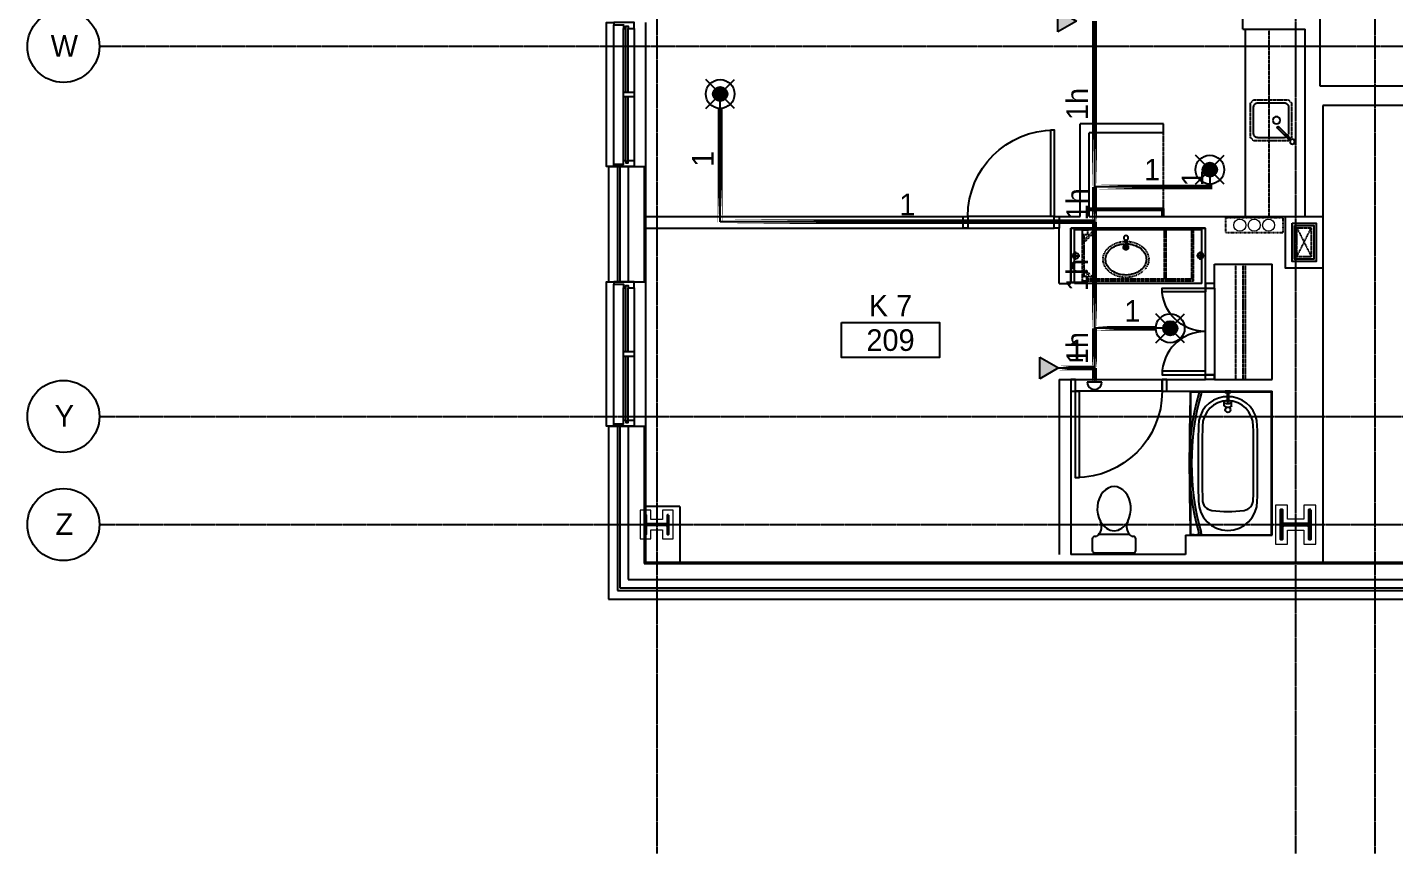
# Model space of a CAD drawing. Header units: inches. Extents: x -6955 to 13123, y -1334 to 3701.
# Drawn here: x -36 to 533, y 1224 to 1568 of the extents above; entities that cross this region are included whole.
import ezdxf
from ezdxf.enums import TextEntityAlignment as Align

# ---------------------------------------------------------------- set-up
doc = ezdxf.new("R2010")
doc.units = ezdxf.units.IN
doc.header["$MEASUREMENT"] = 0
doc.linetypes.add('CENTER2', pattern=[1.125, 0.75, -0.125, 0.125, -0.125])
doc.linetypes.add('HIDDEN2', pattern=[0.1875, 0.125, -0.0625])
for name, color, linetype, lineweight in [('A-Detl-Hatch', 1, 'Continuous', 18), ('A-Detl-Wide', 2, 'Continuous', 35), ('S-Detl-Hatch', 1, 'Continuous', 18)]:
    doc.layers.add(name, color=color, linetype=linetype, lineweight=lineweight)
for name, color, linetype in [('A-Door', 7, 'Continuous'), ('A-Door-Head', 8, 'Continuous'), ('A-Flor-Case', 6, 'Continuous'), ('A-Flor-Case-Hidden', 8, 'HIDDEN2'), ('A-Flor-Outline', 4, 'Continuous'), ('A-Flor-Ovhd', 1, 'HIDDEN2'), ('A-Flor-Pfix', 7, 'Continuous'), ('A-Flor-Spcl', 5, 'Continuous'), ('A-Flor-Wall Mtd Fixture', 7, 'Continuous'), ('A-Glaz', 7, 'Continuous'), ('A-Glaz-Sill', 8, 'Continuous'), ('A-Grid(SmallScale)', 11, 'CENTER2'), ('A-HVAC', 6, 'HIDDEN2'), ('A-Tag-Rm(Scale)', 7, 'Continuous'), ('A-Wall-Full', 7, 'Continuous'), ('A-Wall-Hatch', 15, 'Continuous'), ('headdn', 7, 'Continuous'), ('PIPEBL', 4, 'Continuous'), ('PIPESPC', 7, 'Continuous'), ('S-Grid-Iden', 7, 'Continuous'), ('spk-cap', 7, 'Continuous'), ('TIDYPIPE', 7, 'Continuous')]:
    doc.layers.add(name, color=color, linetype=linetype)
doc.layers.add('G-Anno-Nplt', color=140, linetype='Continuous', lineweight=18, plot=False)
doc.styles.add('PIPE', font='PIPE.SHX')
pattern_1 = [(45, (0, -4.865), (-1.591, 1.591), []), (45, (1.0607, -4.865), (-1.591, 1.591), [])]

# ---------------------------------------------------------------- blocks, each defined once
blk = doc.blocks.new('EXTERIOR WINDOW')
at = {"layer": 'A-Glaz'}
for p, q in [((3829.83, -10349.67), (3856.33, -10349.67)), ((3829.83, -10350.67), (3856.33, -10350.67)), ((3829.83, -10351.67), (3884.83, -10351.67)), ((3858.33, -10349.67), (3884.83, -10349.67)), ((3858.33, -10350.67), (3884.83, -10350.67))]:
    blk.add_line(p, q, dxfattribs=at)
for points in [[(3829.83, -10349.67), (3829.83, -10347.17), (3827.33, -10347.17), (3827.33, -10355.67), (3828.33, -10355.67), (3828.33, -10351.67), (3829.83, -10351.67), (3829.83, -10350.67), (3828.83, -10350.67), (3828.83, -10349.67), (3829.83, -10349.67)], [(3884.83, -10349.67), (3884.83, -10347.17), (3887.33, -10347.17), (3887.33, -10355.67), (3886.33, -10355.67), (3886.33, -10351.67), (3884.83, -10351.67), (3884.83, -10350.67), (3885.83, -10350.67), (3885.83, -10349.67), (3884.83, -10349.67)]]:
    blk.add_lwpolyline(points, dxfattribs=at)
blk.add_lwpolyline([(3858.33, -10347.17), (3856.33, -10347.17), (3856.33, -10351.67), (3858.33, -10351.67)], close=True, dxfattribs=at)
at = {"layer": 'A-Glaz-Sill'}
for p, q in [((3887.33, -10342.42), (3827.33, -10342.42)), ((3884.83, -10347.17), (3829.83, -10347.17)), ((3828.33, -10355.67), (3886.33, -10355.67))]:
    blk.add_line(p, q, dxfattribs=at)
blk.add_lwpolyline([(3827.33, -10355.67), (3827.33, -10358.67), (3887.33, -10358.67), (3887.33, -10355.67)], dxfattribs=at)
blk = doc.blocks.new('*U67')
at = {"layer": 'A-Detl-Hatch'}
h = blk.add_hatch(dxfattribs=at)
h.set_pattern_fill('ANSI32', color=256, scale=6, style=0)
h.set_pattern_definition(pattern_1)
edge = h.paths.add_edge_path()
edge.add_line((3.98, -9.73), (3.98, -9.295))
edge.add_line((3.98, -9.295), (0.645, -9.295))
edge.add_arc((0.645, -8.795), 0.5, 180, 270, ccw=False)
edge.add_line((0.145, -8.795), (0.145, -0.935))
edge.add_arc((0.645, -0.935), 0.5, 90, 180, ccw=False)
edge.add_line((0.645, -0.435), (3.98, -0.435))
edge.add_line((3.98, -0.435), (3.98, 0))
edge.add_line((3.98, 0), (-3.98, 0))
edge.add_line((-3.98, 0), (-3.98, -0.435))
edge.add_line((-3.98, -0.435), (-0.645, -0.435))
edge.add_arc((-0.645, -0.935), 0.5, 0, 90, ccw=False)
edge.add_line((-0.145, -0.935), (-0.145, -8.795))
edge.add_arc((-0.645, -8.795), 0.5, -90, 0, ccw=False)
edge.add_line((-0.645, -9.295), (-3.98, -9.295))
edge.add_line((-3.98, -9.295), (-3.98, -9.73))
edge.add_line((-3.98, -9.73), (3.98, -9.73))
at = {"color": 0, "linetype": 'ByBlock'}
blk.add_lwpolyline([(3.98, -9.73), (3.98, -9.295), (0.645, -9.295, -0.4142136), (0.145, -8.795), (0.145, -0.935, -0.4142136), (0.645, -0.435), (3.98, -0.435), (3.98, 0), (-3.98, 0), (-3.98, -0.435), (-0.645, -0.435, -0.4142136), (-0.145, -0.935), (-0.145, -8.795, -0.4142136), (-0.645, -9.295), (-3.98, -9.295), (-3.98, -9.73)], format="xyb", close=True, dxfattribs=at)
blk = doc.blocks.new('Column Bubble')
blk.add_circle((-0.0042, -0.0024), 0.1562)
blk.add_attdef('XX', text='', height=0.0938).set_placement((0, 0), align=Align.MIDDLE_CENTER)
blk = doc.blocks.new('*U18')
at = {"layer": 'A-Detl-Hatch'}
h = blk.add_hatch(dxfattribs=at)
h.set_pattern_fill('ANSI32', color=256, scale=6, style=0)
h.set_pattern_definition(pattern_1)
edge = h.paths.add_edge_path()
edge.add_line((3.98, -9.73), (3.98, -9.295))
edge.add_line((3.98, -9.295), (0.645, -9.295))
edge.add_arc((0.645, -8.795), 0.5, 180, 270, ccw=False)
edge.add_line((0.145, -8.795), (0.145, -0.935))
edge.add_arc((0.645, -0.935), 0.5, 90, 180, ccw=False)
edge.add_line((0.645, -0.435), (3.98, -0.435))
edge.add_line((3.98, -0.435), (3.98, 0))
edge.add_line((3.98, 0), (-3.98, 0))
edge.add_line((-3.98, 0), (-3.98, -0.435))
edge.add_line((-3.98, -0.435), (-0.645, -0.435))
edge.add_arc((-0.645, -0.935), 0.5, 0, 90, ccw=False)
edge.add_line((-0.145, -0.935), (-0.145, -8.795))
edge.add_arc((-0.645, -8.795), 0.5, -90, 0, ccw=False)
edge.add_line((-0.645, -9.295), (-3.98, -9.295))
edge.add_line((-3.98, -9.295), (-3.98, -9.73))
edge.add_line((-3.98, -9.73), (3.98, -9.73))
at = {"color": 0, "linetype": 'ByBlock'}
blk.add_lwpolyline([(3.98, -9.73), (3.98, -9.295), (0.645, -9.295, -0.4142136), (0.145, -8.795), (0.145, -0.935, -0.4142136), (0.645, -0.435), (3.98, -0.435), (3.98, 0), (-3.98, 0), (-3.98, -0.435), (-0.645, -0.435, -0.4142136), (-0.145, -0.935), (-0.145, -8.795, -0.4142136), (-0.645, -9.295), (-3.98, -9.295), (-3.98, -9.73)], format="xyb", close=True, dxfattribs=at)
blk = doc.blocks.new('W10X33')
at = {"layer": 'S-Detl-Hatch'}
blk.add_lwpolyline([(13773.78, -7310.28), (13773.78, -7305.84), (13769.95, -7305.84), (13769.95, -7300.98), (13773.78, -7300.98), (13773.78, -7296.55), (13761.82, -7296.55), (13761.82, -7300.98), (13765.66, -7300.98), (13765.66, -7305.84), (13761.82, -7305.84), (13761.82, -7310.28)], close=True, dxfattribs=at)
at = {"layer": 'A-Detl-Wide'}
blk.add_blockref('*U18', (13767.8, -7298.55), dxfattribs=at)
blk = doc.blocks.new('*U68')
at = {"layer": 'A-Detl-Hatch'}
h = blk.add_hatch(dxfattribs=at)
h.set_pattern_fill('ANSI32', color=256, scale=6, style=0)
h.set_pattern_definition([(45, (0, -6.355), (-1.591, 1.591), []), (45, (1.0607, -6.355), (-1.591, 1.591), [])])
edge = h.paths.add_edge_path()
edge.add_line((6.08, -12.71), (6.08, -11.81))
edge.add_line((6.08, -11.81), (0.875, -11.81))
edge.add_arc((0.875, -11.21), 0.6, 180, 270, ccw=False)
edge.add_line((0.275, -11.21), (0.275, -1.5))
edge.add_arc((0.875, -1.5), 0.6, 90, 180, ccw=False)
edge.add_line((0.875, -0.9), (6.08, -0.9))
edge.add_line((6.08, -0.9), (6.08, 0))
edge.add_line((6.08, 0), (-6.08, 0))
edge.add_line((-6.08, 0), (-6.08, -0.9))
edge.add_line((-6.08, -0.9), (-0.875, -0.9))
edge.add_arc((-0.875, -1.5), 0.6, 0, 90, ccw=False)
edge.add_line((-0.275, -1.5), (-0.275, -11.21))
edge.add_arc((-0.875, -11.21), 0.6, -90, 0, ccw=False)
edge.add_line((-0.875, -11.81), (-6.08, -11.81))
edge.add_line((-6.08, -11.81), (-6.08, -12.71))
edge.add_line((-6.08, -12.71), (6.08, -12.71))
at = {"color": 0, "linetype": 'ByBlock'}
blk.add_lwpolyline([(6.08, -12.71), (6.08, -11.81), (0.875, -11.81, -0.4142136), (0.275, -11.21), (0.275, -1.5, -0.4142136), (0.875, -0.9), (6.08, -0.9), (6.08, 0), (-6.08, 0), (-6.08, -0.9), (-0.875, -0.9, -0.4142136), (-0.275, -1.5), (-0.275, -11.21, -0.4142136), (-0.875, -11.81), (-6.08, -11.81), (-6.08, -12.71)], format="xyb", close=True, dxfattribs=at)
blk = doc.blocks.new('W12x96')
at = {"layer": 'S-Detl-Hatch'}
blk.add_lwpolyline([(14545.11, -7310.28), (14545.11, -7305.38), (14539.31, -7305.38), (14539.31, -7298.47), (14545.11, -7298.47), (14545.11, -7293.57), (14528.95, -7293.57), (14528.95, -7298.47), (14534.76, -7298.47), (14534.76, -7305.38), (14528.95, -7305.38), (14528.95, -7310.28)], close=True, dxfattribs=at)
at = {"layer": 'A-Detl-Wide'}
blk.add_blockref('*U68', (14537.03, -7295.57), dxfattribs=at)
blk = doc.blocks.new('Rm Tag')
blk.add_lwpolyline([(-0.2124, 0.0759), (0.2124, 0.0759), (0.2124, -0.0759), (-0.2124, -0.0759)], close=True)
for p in [(0, 0.2858), (0, 0.1493), (0, 0)]:
    blk.add_attdef('XXX', text='', height=0.0938).set_placement(p, align=Align.MIDDLE_CENTER)
blk = doc.blocks.new('Single 12x6 HVAC Shaft')
at = {"layer": 'A-Flor-Outline'}
blk.add_lwpolyline([(3.75, 17.75), (11.75, 17.75), (11.75, 3.75), (3.75, 3.75)], close=True, dxfattribs=at)
at = {"layer": 'A-HVAC'}
for p, q in [((4.75, 16.75), (10.75, 4.75)), ((4.75, 4.75), (10.75, 16.75))]:
    blk.add_line(p, q, dxfattribs=at)
blk.add_lwpolyline([(4.75, 16.75), (10.75, 16.75), (10.75, 4.75), (4.75, 4.75)], close=True, dxfattribs=at)
at = {"layer": 'A-Wall-Full'}
for points in [[(0, 21.5), (15.5, 21.5), (15.5, 0), (0, 0)], [(2.75, 18.75), (12.75, 18.75), (12.75, 2.75), (2.75, 2.75)]]:
    blk.add_lwpolyline(points, close=True, dxfattribs=at)
blk = doc.blocks.new('Plumbing Chase')
at = {"layer": 'A-Flor-Outline', "linetype": 'HIDDEN2', "ltscale": 0.5}
blk.add_lwpolyline([(0.625, 0), (6.625, 0), (6.625, 24), (0.625, 24)], close=True, dxfattribs=at)
at = {"layer": 'G-Anno-Nplt'}
for centre in [(3.625, 18), (3.625, 12), (3.625, 6)]:
    blk.add_circle(centre, 2.5, dxfattribs=at)
blk = doc.blocks.new('18in door')
blk.add_lwpolyline([(0, 0), (1.5, 0), (1.5, 18), (0, 18)], close=True)
blk.add_arc((0, 0), 18, 0, 90)
blk = doc.blocks.new('36in door')
blk.add_lwpolyline([(-1.5, -36), (0, -36), (0, 0), (-1.5, 0)], close=True)
blk.add_arc((0, 0), 36, 180, 270)
blk = doc.blocks.new('kitchen faucet')
for p, q in [((0.93, 0.38), (8.38, 0.38)), ((1, 0.12), (4, 0.12)), ((4, -0.12), (4, 0.12)), ((0.93, -0.38), (8.38, -0.38)), ((1, -0.12), (4, -0.12))]:
    blk.add_line(p, q)
blk.add_circle((0, 0), 1)
blk.add_arc((8.38, 0), 0.375, 270, 90)
blk = doc.blocks.new('kitchen sink')
blk.add_lwpolyline([(-14.94, -6.97, 0.143329), (-14, -7.25), (-3, -7.25, 0.414214), (-1.25, -5.5), (-1.25, 5.5, 0.414214), (-3, 7.25), (-14, 7.25, 0.414214), (-15.75, 5.5), (-15.75, -5.5, 0.143329), (-15.47, -6.44, 0.143329)], format="xyb")
blk.add_circle((-10.75, 0), 1.5)
at = {"layer": 'A-Flor-Case-Hidden'}
for p, q in [((-15.75, 8.5), (-17, 7.25)), ((-1.25, 8.5), (0, 7.25)), ((-16.64, -7.61), (-17, -7.25)), ((-15.75, -8.5), (-16.11, -8.14)), ((-1.25, -8.5), (0, -7.25))]:
    blk.add_line(p, q, dxfattribs=at)
for points in [[(-17, 7.25), (-17, -7.25)], [(-1.25, 8.5), (-15.75, 8.5)], [(0, -7.25), (0, 7.25)], [(-15.75, -8.5), (-1.25, -8.5)]]:
    blk.add_lwpolyline(points, dxfattribs=at)
at = {"rotation": 45.00000000000001}
blk.add_blockref('kitchen faucet', (-17.38, -8.88), dxfattribs=at)
blk = doc.blocks.new('shower head')
for p, q in [((0.5, 0.25), (4.48, 0.25)), ((6.04, 1.5), (4.5, 1.5)), ((0.5, -0.25), (4.48, -0.25)), ((6.02, -1.5), (4.49, -1.5))]:
    blk.add_line(p, q)
blk.add_lwpolyline([(0, -1.12), (0.5, -1.12), (0.5, 1.12), (0, 1.12)], close=True)
at = {"extrusion": (0, 0, -1)}
for centre, start_param, end_param in [((4.5, 0), 4.878708, 10.826996), ((6.02, 0), 6.265998, 9.430839)]:
    blk.add_ellipse(centre, major_axis=(0, 1.5), ratio=0.483735, start_param=start_param, end_param=end_param, dxfattribs=at)
blk.add_open_spline([(4.48, 0.25), (4.49, 0.2), (4.49, 0.16), (4.49, 0.11), (4.5, 0.04), (4.5, -0.04), (4.49, -0.11), (4.49, -0.16), (4.49, -0.21), (4.48, -0.25)], degree=3, knots=[7.6339989, 7.6339989, 7.6339989, 7.6339989, 7.7552894, 7.7552894, 7.7552894, 7.9540134, 7.9540134, 7.9540134, 8.074038, 8.074038, 8.074038, 8.074038])
blk = doc.blocks.new('shower curtain rod')
for p, q in [((-59.75, 0), (-60, 0)), ((-59.75, -2.5), (-59.75, 0)), ((-0.25, 0), (0, 0)), ((-0.25, -2.5), (-0.25, 0)), ((-59.75, -2.5), (-60, -2.5)), ((-59.75, -0.75), (-58.86, -0.75)), ((-59.75, -1.75), (-59, -1.75)), ((-0.25, -0.75), (-1.14, -0.75)), ((-0.25, -1.75), (-1, -1.75)), ((-0.25, -2.5), (0, -2.5))]:
    blk.add_line(p, q)
for centre, radius, start, end in [((-30, 101.37), 107.12, 254.2934, 285.7066), ((-30, 101.34), 106.09, 254.2167, 285.7833)]:
    blk.add_arc(centre, radius, start, end)
blk = doc.blocks.new('tub plan')
for p, q in [((0.12, -32.25), (0.12, -0.31)), ((59.44, -0.12), (0.31, -0.12)), ((59.63, -32.25), (59.63, -0.31)), ((2.25, -16.5), (2.25, -20)), ((-0.07, -33.87), (59.81, -33.87)), ((0.19, -33.86), (0.19, -32.36)), ((59.56, -33.86), (59.56, -32.36))]:
    blk.add_line(p, q)
blk.add_circle((7.62, -18.25), 1.09)
for centre, radius, start, end in [((0.31, -0.31), 0.188, 90, 180), ((59.44, -0.31), 0.188, 0, 90), ((14.37, -18.25), 12.25, 90, 171.7868), ((14.5, -18.25), 10.59, 90, 180), ((30, -982.48), 976.6, 89.08325, 90.91675), ((29.77, -940.73), 933.2, 89.06218, 90.93782), ((45.05, -12.16), 4.5, 8.0478, 90), ((45.62, -18.25), 12.25, 270, 90), ((1.97, -18.25), 48, 351.9522, 8.0478), ((14.37, -18.25), 12.25, 188.2132, 270), ((14.5, -18.25), 10.59, 180, 270), ((45.05, -24.34), 4.5, 270, 351.9522), ((0.25, -32.25), 0.13, 180, 241.143), ((0.25, -33.69), 0.13, 246.6399, 270), ((29.87, 1136.13), 1170.38, 268.54955, 271.45045), ((30, 945.98), 976.6, 269.08325, 270.91675), ((29.77, 904.23), 933.2, 269.06218, 270.93782), ((59.5, -32.25), 0.13, 298.857, 0), ((59.81, -33.81), 0.06, 270, 0)]:
    blk.add_arc(centre, radius, start, end)
at = {"layer": 'A-Flor-Pfix'}
blk.add_blockref('shower head', (-0.07, -18.25), dxfattribs=at)
at = {"layer": 'A-Flor-Spcl'}
blk.add_blockref('shower curtain rod', (59.87, -28.62), dxfattribs=at)
blk = doc.blocks.new('Toiliet American Std Cadet Pro')
for p, q in [((0, 8.06), (0, -8.06)), ((5.84, 9.06), (1, 9.06)), ((6.84, 7.9), (6.84, 8.06)), ((7.53, 6.52), (7, 7.36)), ((7.69, -5.98), (7.69, 5.98)), ((1, -9.06), (5.84, -9.06)), ((6.84, -8.06), (6.84, -7.9)), ((7, -7.36), (7.53, -6.52))]:
    blk.add_line(p, q)
for centre, radius, start, end in [((1, 8.06), 1, 90, 180), ((5.84, 8.06), 1, 0, 90), ((7.84, 7.9), 1, 180, 212.4157), ((6.69, 5.98), 1, 0, 32.4157), ((10.89, 10.1), 4.91, 226.8784, 295.5831), ((10.89, -10.1), 4.91, 64.417, 133.1217), ((1, -8.06), 1, 180, 270), ((5.84, -8.06), 1, 270, 0), ((7.84, -7.9), 1, 147.5844, 180), ((6.69, -5.98), 1, 327.5844, 0)]:
    blk.add_arc(centre, radius, start, end)
for start_param, end_param in [(4.086017, 8.480354), (2.197169, 4.086017)]:
    blk.add_ellipse((18.39, 0), major_axis=(9.17, 0), ratio=0.762999, start_param=start_param, end_param=end_param)
blk = doc.blocks.new('sink1915rear')
for p, q in [((-0.37, -1.9), (-0.37, -5.29)), ((0.38, -5.29), (-0.37, -5.29)), ((-0.12, -1.97), (-0.12, -4.54)), ((0.13, -4.54), (-0.12, -4.54)), ((0.13, -1.97), (0.13, -4.54)), ((0.38, -1.9), (0.38, -5.29))]:
    blk.add_line(p, q)
blk.add_circle((0, -1.04), 0.938)
for start, end in [(112.0243, 67.9757), (138.5829, 221.4171), (318.587, 41.413), (264.1135, 275.8865)]:
    blk.add_arc((0, -5.04), 1, start, end)
blk.add_open_spline([(-0.75, -3.54), (-1.37, -3.58), (-1.99, -3.68), (-3.59, -4.07), (-4.53, -4.46), (-6.15, -5.47), (-6.84, -6.09), (-7.86, -7.44), (-8.21, -8.17), (-8.46, -9.28), (-8.5, -9.65), (-8.5, -10.01), (-8.5, -10.59), (-8.4, -11.17), (-7.93, -12.47), (-7.49, -13.18), (-6.28, -14.46), (-5.51, -15.02), (-3.75, -15.9), (-2.76, -16.21), (-0.69, -16.54), (0.38, -16.56), (2.47, -16.29), (3.47, -16), (5.27, -15.17), (6.07, -14.63), (7.34, -13.38), (7.81, -12.68), (8.41, -11.21), (8.54, -10.45), (8.44, -8.94), (8.22, -8.19), (7.42, -6.76), (6.85, -6.1), (5.41, -4.95), (4.55, -4.47), (2.7, -3.81), (1.74, -3.61), (0.75, -3.54)], degree=3, knots=[4.798605, 4.798605, 4.798605, 4.798605, 5.014176, 5.014176, 5.378501, 5.378501, 5.742827, 5.742827, 6.107152, 6.107152, 6.283185, 6.283185, 6.283185, 6.561131, 6.561131, 6.925457, 6.925457, 7.289782, 7.289782, 7.654107, 7.654107, 8.018433, 8.018433, 8.382758, 8.382758, 8.747084, 8.747084, 9.111409, 9.111409, 9.475734, 9.475734, 9.84006, 9.84006, 10.204385, 10.204385, 10.56871, 10.56871, 10.909356, 10.909356, 10.909356, 10.909356])
at = {"layer": 'A-Flor-Case-Hidden', "linetype": 'HIDDEN2', "ltscale": 0.25}
blk.add_ellipse((0, -10.01), major_axis=(-9.5, 0), ratio=0.789474, start_param=4.791408, end_param=10.916548, dxfattribs=at)
blk = doc.blocks.new('wall sconce')
for p, q in [((0, 0), (3.75, 0)), ((2, -1.75), (2, 1.75))]:
    blk.add_line(p, q)
blk.add_circle((2, 0), 1.25)
blk = doc.blocks.new('41in Std Vanity')
at = {"layer": 'A-Flor-Case'}
for p, q in [((23, 54.5), (0, 54.5)), ((0.75, 1.5), (0.75, 54.5)), ((23, 1.5), (23, 54.5)), ((23, 1.5), (0, 1.5))]:
    blk.add_line(p, q, dxfattribs=at)
at = {"layer": 'A-Flor-Case-Hidden'}
for p, q in [((22, 51.12), (0.75, 51.12)), ((4.83, 50.38), (0.75, 46.3)), ((5.89, 50.38), (0.75, 45.24)), ((20, 50.38), (2.75, 50.38)), ((16.86, 50.38), (21.25, 45.99)), ((17.92, 50.38), (21.25, 47.05)), ((21.25, 4.88), (21.25, 49.12)), ((22, 4.88), (22, 51.12)), ((21.25, 17), (0.75, 17)), ((21.25, 16.25), (0.75, 16.25)), ((21.25, 5.62), (0.75, 5.62)), ((22, 4.88), (0.75, 4.88))]:
    blk.add_line(p, q, dxfattribs=at)
for points in [[(0.75, 49.12), (2.75, 49.12), (2.75, 51.12), (0.75, 51.12)], [(20, 49.12), (22, 49.12), (22, 51.12), (20, 51.12)]]:
    blk.add_lwpolyline(points, close=True, dxfattribs=at)
at = {"layer": 'A-Wall-Full'}
for p, q in [((0, 0), (0, 56)), ((0, 56), (23, 56)), ((23, 0), (0, 0))]:
    blk.add_line(p, q, dxfattribs=at)
at = {"layer": 'A-Flor-Pfix', "rotation": 90}
blk.add_blockref('sink1915rear', (2.99, 33.06), dxfattribs=at)
at = {"layer": 'A-Flor-Wall Mtd Fixture', "xscale": -1, "rotation": 90}
blk.add_blockref('wall sconce', (11.5, 56), dxfattribs=at)
at = {"layer": 'A-Flor-Wall Mtd Fixture', "rotation": 90}
blk.add_blockref('wall sconce', (11.5, 0), dxfattribs=at)
blk = doc.blocks.new('side2')
for p, q in [((0, 0), (7.79, 4.5)), ((7.79, -4.5), (0, 0)), ((7.79, 4.5), (7.79, -4.5))]:
    blk.add_line(p, q)
blk.add_solid([(7.79, -4.5), (0, 0), (7.79, 4.5)])
blk = doc.blocks.new('dpend2')
for p, q in [((-6, -6), (6, 6)), ((6, -6), (-6, 6))]:
    blk.add_line(p, q)
for radius in [6, 3]:
    blk.add_circle((0, 0), radius)
for points in [[(0, 0), (-3, 0), (-2.08, 2.07)], [(0, 0), (-3, 0), (-2.08, -2.07)], [(0, 0), (0, 3), (-2.12, 2.14)], [(0, 0), (0, -3), (-2.12, -2.14)], [(0, 0), (0, 3), (2.12, 2.14)], [(0, 0), (3, 0), (2.08, 2.07)], [(0, 0), (3, 0), (2.08, -2.07)], [(0, 0), (0, -3), (2.12, -2.14)]]:
    blk.add_solid(points)
blk = doc.blocks.new('PIPESPC')
at = {"layer": 'PIPESPC', "style": 'PIPE', "width": 0.9}
blk.add_attdef('SIZE', text='', height=9, dxfattribs=at).set_placement((0, 4.02), align=Align.CENTER)
at = {"layer": 'PIPESPC', "style": 'PIPE', "flags": 1}
blk.add_attdef('SCHED', (25.3, 3.89), '', height=9, dxfattribs=at)
blk = doc.blocks.new('CAP')
blk.add_line((0, 3), (0, -3))
blk.add_arc((0, 0), 3, 270, 90)

msp = doc.modelspace()

# ---------------------------------------------------------------- linework, layer by layer
at = {"layer": 'A-Door'}
for points in [[(353.1116, 1488.8273), (355.1116, 1488.8273), (355.1116, 1483.9523), (353.1116, 1483.9523)], [(391.1116, 1488.8273), (393.1116, 1488.8273), (393.1116, 1483.9523), (391.1116, 1483.9523)], [(453.9866, 1458.9523), (457.7366, 1458.9523), (457.7366, 1460.9523), (453.9866, 1460.9523)], [(399.9866, 1420.9523), (397.9866, 1420.9523), (397.9866, 1416.0773), (399.9866, 1416.0773)], [(437.9866, 1420.9523), (435.9866, 1420.9523), (435.9866, 1416.0773), (437.9866, 1416.0773)], [(453.9866, 1422.9523), (457.7366, 1422.9523), (457.7366, 1420.9523), (453.9866, 1420.9523)]]:
    msp.add_lwpolyline(points, close=True, dxfattribs=at)
at = {"layer": 'A-Door-Head'}
for points in [[(391.1116, 1488.8273), (355.1116, 1488.8273), (355.1116, 1483.9523), (391.1116, 1483.9523)], [(453.9866, 1458.9523), (457.7366, 1458.9523), (457.7366, 1422.9523), (453.9866, 1422.9523)], [(399.9866, 1420.9523), (435.9866, 1420.9523), (435.9866, 1416.0773), (399.9866, 1416.0773)]]:
    msp.add_lwpolyline(points, close=True, dxfattribs=at)
at = {"layer": 'A-Flor-Case'}
for p, q in [((470.5916, 1566.8273), (470.5916, 1488.8273)), ((436.5916, 1492.0773), (405.5916, 1492.0773)), ((435.8416, 1491.3273), (405.5916, 1491.3273)), ((435.8416, 1492.0773), (435.8416, 1488.8273)), ((436.5916, 1492.0773), (436.5916, 1488.8273))]:
    msp.add_line(p, q, dxfattribs=at)
at = {"layer": 'A-Flor-Ovhd'}
for p, q in [((480.5916, 1488.8273), (480.5916, 1566.5773)), ((436.5916, 1492.0773), (436.5916, 1523.7023)), ((466.7366, 1420.9523), (466.7366, 1468.9523)), ((469.7366, 1420.9523), (469.7366, 1468.9523)), ((470.7366, 1420.9523), (470.7366, 1468.9523))]:
    msp.add_line(p, q, dxfattribs=at)
at = {"layer": 'A-Grid(SmallScale)'}
for p, q in [((225.5897, 3132.3201), (225.5897, 1223.6428)), ((491.5916, 1223.6428), (491.5916, 3132.3201)), ((524.5897, 3132.3201), (524.5897, 1223.6428)), ((3801.5897, 1559.5773), (-6.4103, 1559.5773)), ((-6.4103, 1405.5773), (3801.5897, 1405.5773)), ((-6.4103, 1360.5773), (3801.5897, 1360.5773))]:
    msp.add_line(p, q, dxfattribs=at)
at = {"layer": 'A-Wall-Full'}
for p, q in [((501.592, 1584.4973), (501.592, 1543.2023)), ((469.5916, 1566.8273), (469.5916, 1571.7023)), ((469.5916, 1566.8273), (495.5916, 1566.8273)), ((495.5916, 1488.8273), (495.5916, 1566.8273)), ((502.842, 1534.9523), (502.842, 1344.9523)), ((561.5916, 1534.9523), (502.842, 1534.9523)), ((401.8416, 1488.8273), (401.8416, 1527.3273)), ((436.5916, 1527.3273), (401.8416, 1527.3273)), ((436.5916, 1523.5773), (436.5916, 1527.3273)), ((436.5916, 1523.5773), (405.5916, 1523.5773)), ((405.5916, 1488.8273), (405.5916, 1523.5773)), ((205.5897, 1509.5773), (220.9647, 1509.5773)), ((205.5897, 1509.5773), (205.5897, 1461.5773)), ((220.9647, 1509.5773), (220.9647, 1461.5773)), ((220.9652, 1488.8273), (355.1116, 1488.8273)), ((355.1116, 1488.8273), (355.1116, 1483.9523)), ((405.5916, 1488.8273), (495.5916, 1488.8273)), ((220.9652, 1483.9523), (355.1116, 1483.9523)), ((393.1116, 1460.9523), (393.1116, 1483.9523)), ((397.9866, 1483.9523), (453.9866, 1483.9523)), ((397.9866, 1460.9523), (397.9866, 1483.9523)), ((453.9866, 1458.9523), (453.9866, 1483.9523)), ((457.7366, 1468.9523), (481.7366, 1468.9523)), ((457.7366, 1458.9523), (457.7366, 1468.9523)), ((481.7366, 1420.9523), (481.7366, 1468.9523)), ((205.5897, 1461.5773), (220.9647, 1461.5773)), ((393.1116, 1460.9523), (397.9866, 1460.9523)), ((453.9866, 1458.9523), (457.7366, 1458.9523)), ((457.7366, 1458.9523), (457.7366, 1460.9523)), ((393.1116, 1420.9523), (393.1116, 1348.0773)), ((393.1116, 1420.9523), (399.9866, 1420.9523)), ((399.9866, 1416.0773), (399.9866, 1420.9523)), ((435.9866, 1416.0773), (435.9866, 1420.9523)), ((435.9866, 1420.9523), (453.9866, 1420.9523)), ((453.9866, 1420.9523), (453.9866, 1422.9523)), ((453.9866, 1422.9523), (457.7366, 1422.9523)), ((457.7366, 1420.9523), (457.7366, 1422.9523)), ((457.7366, 1420.9523), (481.7366, 1420.9523)), ((397.9866, 1416.0773), (397.9866, 1348.0773)), ((397.9866, 1416.0773), (399.9866, 1416.0773)), ((435.9866, 1416.0773), (481.7366, 1416.0773)), ((481.7366, 1356.1373), (481.7366, 1416.0773)), ((205.5897, 1401.5773), (220.9647, 1401.5773)), ((205.5897, 1401.5773), (205.5897, 1329.5773)), ((220.9647, 1401.5773), (220.9647, 1344.9523)), ((235.1492, 1368.0573), (220.9652, 1368.0573)), ((235.1492, 1368.0573), (235.1492, 1344.9523)), ((445.7366, 1356.1373), (445.7366, 1348.0773)), ((445.7366, 1356.1373), (481.7366, 1356.1373)), ((220.9647, 1344.9523), (609.5897, 1344.9523)), ((445.7366, 1348.0773), (397.9866, 1348.0773)), ((205.5897, 1329.5773), (609.5897, 1329.5773))]:
    msp.add_line(p, q, dxfattribs=at)
for points in [[(501.5916, 1543.2023), (501.5916, 1543.2023), (555.5916, 1543.2023)], [(393.1116, 1483.9523), (391.1116, 1483.9523), (391.1116, 1488.8273), (401.8416, 1488.8273)]]:
    msp.add_lwpolyline(points, dxfattribs=at)
at = {"layer": 'A-Wall-Hatch'}
for p, q in [((209.2147, 1509.5773), (209.2147, 1461.5773)), ((210.2147, 1509.5773), (210.2147, 1461.5773)), ((213.7147, 1509.5773), (213.7147, 1461.5773)), ((220.3397, 1509.5773), (220.3397, 1461.5773)), ((209.2147, 1401.5773), (209.2147, 1333.2023)), ((210.2147, 1401.5773), (210.2147, 1334.2023)), ((213.7147, 1401.5773), (213.7147, 1337.7023)), ((220.3397, 1401.5773), (220.3397, 1344.3273)), ((220.3397, 1344.3273), (609.5897, 1344.3273)), ((213.7147, 1337.7023), (609.5897, 1337.7023)), ((209.2147, 1333.2023), (609.5897, 1333.2023)), ((210.2147, 1334.2023), (609.5897, 1334.2023))]:
    msp.add_line(p, q, dxfattribs=at)
at = {"layer": 'PIPEBL'}
for p, q in [((407.8571, 1570.1359), (407.8571, 1501.093)), ((252.0072, 1486.6431), (252.0072, 1539.7869)), ((455.8664, 1508.2869), (455.8664, 1501.093)), ((455.8664, 1501.093), (407.8571, 1501.093)), ((407.8571, 1501.093), (407.8571, 1486.6431)), ((407.8571, 1486.6431), (252.0072, 1486.6431)), ((407.8571, 1486.6431), (407.8571, 1442.2869)), ((407.8571, 1442.2869), (407.8571, 1425.7869)), ((439.3664, 1442.2869), (407.8571, 1442.2869)), ((392.8664, 1425.7869), (407.8571, 1425.7869)), ((407.8571, 1425.7869), (407.8571, 1419.7869))]:
    msp.add_line(p, q, dxfattribs=at)
at = {"layer": 'TIDYPIPE', "color": 7, "const_width": 2}
for points in [[(407.8571, 1501.093), (407.8571, 1570.1359)], [(252.0072, 1485.6431), (252.0072, 1533.7869)], [(455.8664, 1500.093), (455.8664, 1502.2869)], [(407.8571, 1501.093), (456.8664, 1501.093)], [(407.8571, 1486.6431), (407.8571, 1501.093)], [(251.0072, 1486.6431), (407.8571, 1486.6431)], [(407.8571, 1442.2869), (407.8571, 1486.6431)], [(407.8571, 1442.2869), (433.3664, 1442.2869)], [(407.8571, 1425.7869), (407.8571, 1442.2869)], [(392.8664, 1425.7869), (407.8571, 1425.7869)], [(407.8571, 1419.7869), (407.8571, 1425.7869)]]:
    msp.add_lwpolyline(points, close=True, dxfattribs=at)

# ---------------------------------------------------------------- block references
at = {"xscale": -1, "rotation": 270}
for p in [(10563.3878, -2317.7517), (10563.3878, -2425.7517)]:
    msp.add_blockref('EXTERIOR WINDOW', p, dxfattribs=at)
for name, p, rotation in [('Plumbing Chase', (462.342, 1488.8273), 270), ('W10X33', (-7077.8231, -12407.2235), 90), ('W12x96', (-6810.3312, -13176.4535), 90)]:
    msp.add_blockref(name, p, dxfattribs=dict(rotation=rotation))
msp.add_blockref('Single 12x6 HVAC Shaft', (487.342, 1467.3273))
at = {"extrusion": (0, 0, -1), "zscale": -1, "rotation": 270}
msp.add_blockref('41in Std Vanity', (-453.9866, 1483.9523), dxfattribs=at)
at = {"layer": 'A-Detl-Wide', "rotation": 90}
msp.add_blockref('*U67', (220.7247, 1360.5773), dxfattribs=at)
at = {"layer": 'A-Door', "xscale": -1, "rotation": 180}
msp.add_blockref('36in door', (391.1116, 1488.8273), dxfattribs=at)
at = {"layer": 'A-Door', "extrusion": (0, 0, -1), "zscale": -1, "rotation": 270}
msp.add_blockref('18in door', (-453.9866, 1458.9523), dxfattribs=at)
at = {"layer": 'A-Door', "rotation": 90}
msp.add_blockref('18in door', (453.9866, 1422.9523), dxfattribs=at)
at = {"layer": 'A-Door', "extrusion": (0, 0, -1), "zscale": -1}
msp.add_blockref('36in door', (-399.9866, 1416.0773), dxfattribs=at)
at = {"layer": 'A-Flor-Pfix', "extrusion": (0, 0, -1), "zscale": -1}
msp.add_blockref('kitchen sink', (-472.8416, 1528.8273), dxfattribs=at)
at = {"layer": 'A-Flor-Pfix', "extrusion": (0, 0, -1), "xscale": -1, "zscale": -1, "rotation": 90}
msp.add_blockref('tub plan', (-481.6097, 1416.0105), dxfattribs=at)
at = {"layer": 'A-Flor-Pfix', "rotation": 90.00004864950782}
msp.add_blockref('Toiliet American Std Cadet Pro', (415.9866, 1348.8273), dxfattribs=at)
at = {"layer": 'A-Tag-Rm(Scale)'}
ref = msp.add_blockref('Rm Tag', (322.9212, 1437.3677), dxfattribs=dict(at, xscale=96, yscale=96, zscale=96))
ref.add_attrib('XXX', 'K 7', dxfattribs={"layer": '0', "height": 9}).set_placement((322.9212, 1451.6986), align=Align.MIDDLE_CENTER)
ref.add_attrib('XXX', '209', dxfattribs={"layer": '0', "height": 9}).set_placement((322.9212, 1437.3677), align=Align.MIDDLE_CENTER)
at = {"layer": 'headdn', "rotation": 180}
for p in [(400.3664, 1570.1359), (392.8664, 1425.7869)]:
    msp.add_blockref('side2', p, dxfattribs=at)
at = {"layer": 'headdn'}
for p in [(252.0072, 1539.7869), (455.8664, 1508.2869), (439.3664, 1442.2869)]:
    msp.add_blockref('dpend2', p, dxfattribs=at)
at = {"layer": 'PIPESPC'}
ref = msp.add_blockref('PIPESPC', (407.8571, 1535.6145), dxfattribs=dict(at, rotation=89.99999999999997))
ref.add_attrib('SIZE', '1h', dxfattribs={"color": 0, "height": 9, "rotation": 90, "style": 'PIPE'}).set_placement((407.8571, 1535.6145), align=Align.BOTTOM_CENTER)
ref = msp.add_blockref('PIPESPC', (252.0072, 1512.7869), dxfattribs=dict(at, rotation=90))
ref.add_attrib('SIZE', '1', dxfattribs={"color": 0, "height": 9, "rotation": 90, "style": 'PIPE'}).set_placement((252.0072, 1512.7869), align=Align.BOTTOM_CENTER)
ref = msp.add_blockref('PIPESPC', (431.8618, 1501.093), dxfattribs=at)
ref.add_attrib('SIZE', '1', dxfattribs={"color": 0, "height": 9, "style": 'PIPE'}).set_placement((431.8618, 1501.093), align=Align.BOTTOM_CENTER)
ref = msp.add_blockref('PIPESPC', (455.8664, 1504.6899), dxfattribs=dict(at, rotation=90))
ref.add_attrib('SIZE', '1', dxfattribs={"color": 0, "height": 9, "rotation": 90, "style": 'PIPE'}).set_placement((455.8664, 1504.6899), align=Align.BOTTOM_CENTER)
ref = msp.add_blockref('PIPESPC', (329.9321, 1486.6431), dxfattribs=at)
ref.add_attrib('SIZE', '1', dxfattribs={"color": 0, "height": 9, "style": 'PIPE'}).set_placement((329.9321, 1486.6431), align=Align.BOTTOM_CENTER)
ref = msp.add_blockref('PIPESPC', (407.8571, 1493.868), dxfattribs=dict(at, rotation=90))
ref.add_attrib('SIZE', '1h', dxfattribs={"color": 0, "height": 9, "rotation": 90, "style": 'PIPE'}).set_placement((407.8571, 1493.868), align=Align.BOTTOM_CENTER)
ref = msp.add_blockref('PIPESPC', (407.8571, 1464.465), dxfattribs=dict(at, rotation=90))
ref.add_attrib('SIZE', '1h', dxfattribs={"color": 0, "height": 9, "rotation": 90, "style": 'PIPE'}).set_placement((407.8571, 1464.465), align=Align.BOTTOM_CENTER)
ref = msp.add_blockref('PIPESPC', (423.6118, 1442.2869), dxfattribs=at)
ref.add_attrib('SIZE', '1', dxfattribs={"color": 0, "height": 9, "style": 'PIPE'}).set_placement((423.6118, 1442.2869), align=Align.BOTTOM_CENTER)
ref = msp.add_blockref('PIPESPC', (407.8571, 1434.0369), dxfattribs=dict(at, rotation=90))
ref.add_attrib('SIZE', '1h', dxfattribs={"color": 0, "height": 9, "rotation": 90, "style": 'PIPE'}).set_placement((407.8571, 1434.0369), align=Align.BOTTOM_CENTER)
ref = msp.add_blockref('PIPESPC', (400.3617, 1425.7869), dxfattribs=at)
ref.add_attrib('SIZE', '1', dxfattribs={"color": 0, "height": 9, "style": 'PIPE'}).set_placement((400.3617, 1425.7869), align=Align.BOTTOM_CENTER)
at = {"layer": 'S-Grid-Iden', "xscale": 96, "yscale": 96, "zscale": 96}
for p, values in [((-21.005, 1559.8113), {'XX': 'W'}), ((-21.005, 1405.8113), {'XX': 'Y'}), ((-21.005, 1360.8113), {'XX': 'Z'})]:
    msp.add_blockref('Column Bubble', p, dxfattribs=at).add_auto_attribs(values)
at = {"layer": 'spk-cap', "rotation": 270.0000000000834}
msp.add_blockref('CAP', (407.8571, 1419.7869), dxfattribs=at)

doc.saveas('drawing.dxf')
